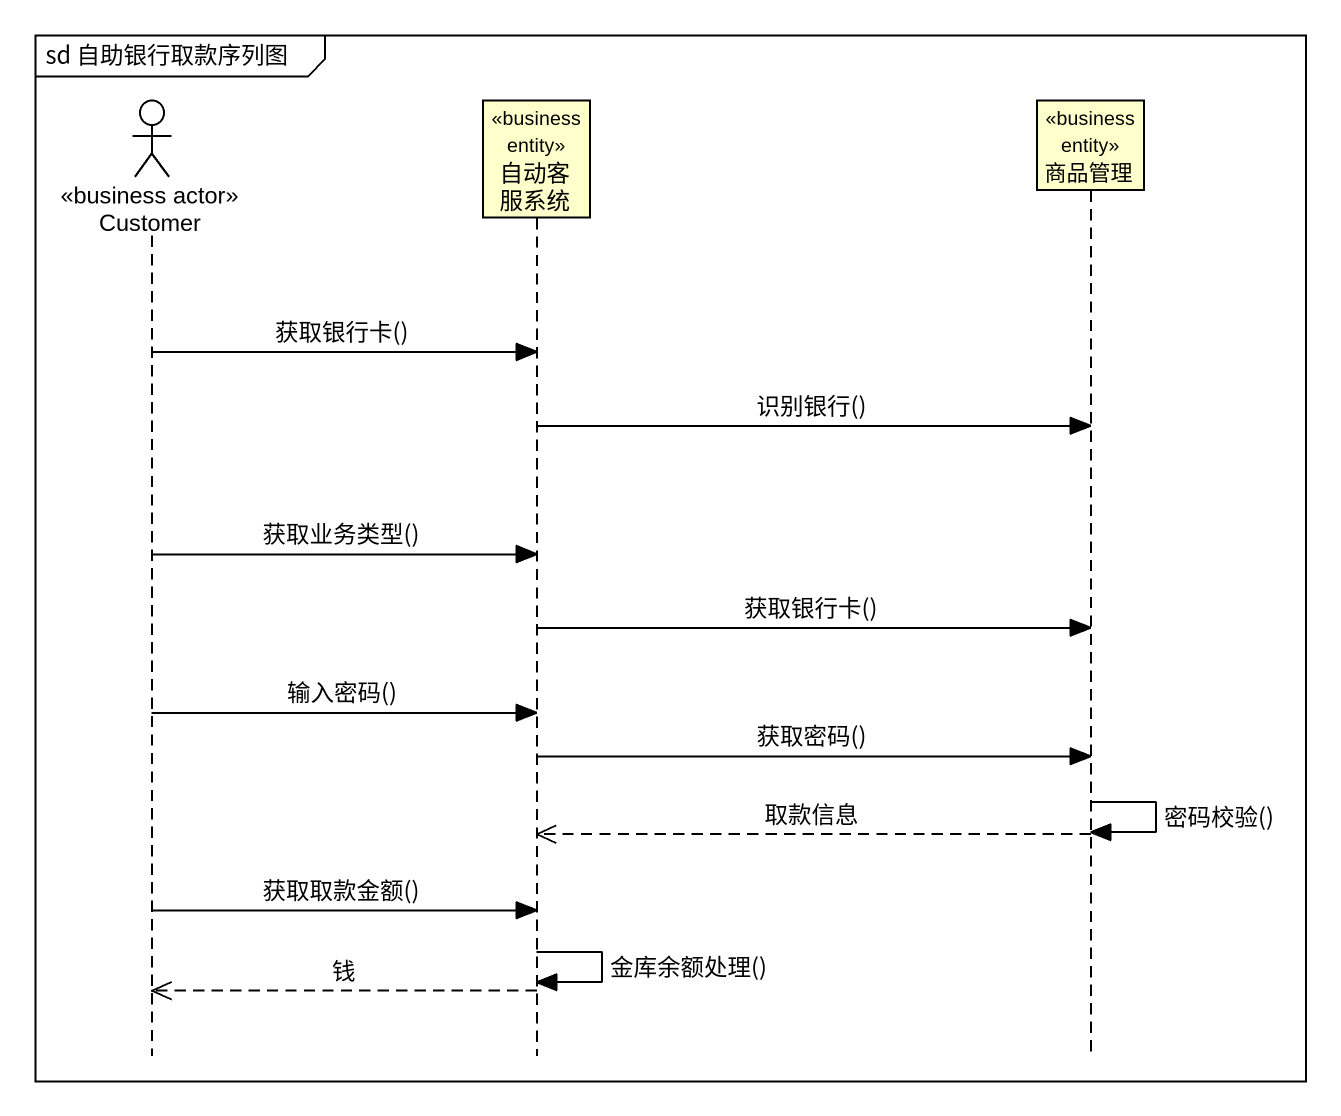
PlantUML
@startuml
mainframe sd 自助银行取款序列图
hide footbox
actor Customer <<business actor>>
participant 自动客服系统 <<business entity>>
participant 商品管理 <<business entity>>

Customer -> 自动客服系统 : 获取银行卡()
自动客服系统 -> 商品管理 : 识别银行()
Customer -> 自动客服系统 : 获取业务类型()
自动客服系统 -> 商品管理 : 获取银行卡()
Customer -> 自动客服系统 : 输入密码()
自动客服系统 -> 商品管理 : 获取密码()
商品管理 -> 商品管理 : 密码校验()
商品管理 -->> 自动客服系统 : 取款信息
Customer -> 自动客服系统 : 获取取款金额()
自动客服系统 -> 自动客服系统 : 金库余额处理()
自动客服系统 -->> Customer : 钱
@enduml
